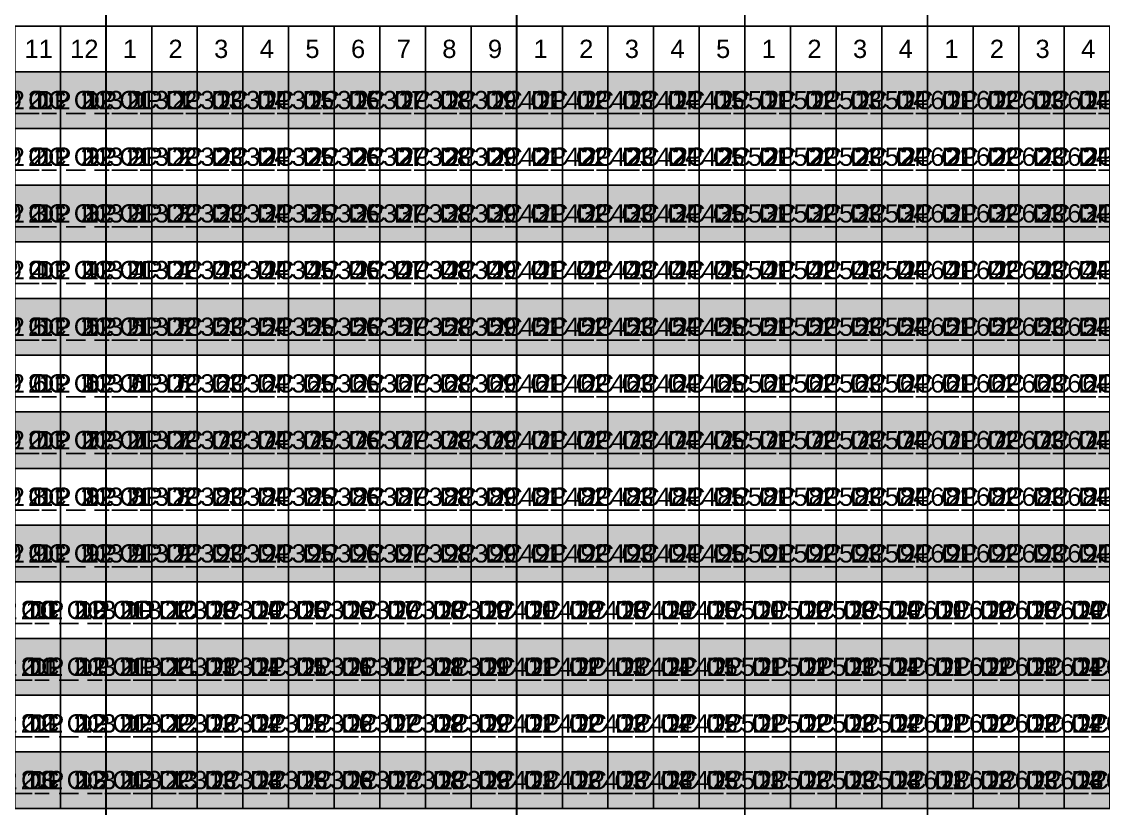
# Model space of a CAD drawing. Header units: millimetres. Extents: x -5 to 464, y 0 to 229.
# Drawn here: x 229.7 to 348.2, y 80.6 to 166.9 of the extents above; entities that cross this region are included whole.
import ezdxf
from ezdxf.enums import TextEntityAlignment as Align

# ---------------------------------------------------------------- set-up
doc = ezdxf.new("R2010")
doc.units = ezdxf.units.MM
doc.header["$LTSCALE"] = 100
doc.styles.get("Standard").update_dxf_attribs({"font": 'arial.ttf'})

msp = doc.modelspace()

# ---------------------------------------------------------------- hatches: boundary and pattern name
at = {"transparency": 33554483}
for points in [[(463.93, 161.38), (0, 161.38), (0, 155.17), (463.93, 155.17)], [(463.93, 148.96), (0, 148.96), (0, 142.75), (463.93, 142.75)], [(463.93, 136.54), (0, 136.54), (0, 130.33), (463.93, 130.33)], [(463.93, 124.12), (0, 124.12), (0, 117.91), (463.93, 117.91)], [(463.93, 111.7), (0, 111.7), (0, 105.49), (463.93, 105.49)], [(463.93, 99.28), (0, 99.28), (0, 93.07), (463.93, 93.07)], [(463.93, 86.86), (0, 86.86), (0, 80.65), (463.93, 80.65)]]:
    msp.add_hatch(color=141, dxfattribs=at).paths.add_polyline_path(points)

# ---------------------------------------------------------------- linework, layer by layer
at = {"const_width": 0.2}
for points in [[(238.93, 216.38), (238.93, 0)], [(283.93, 216.38), (283.93, 0)], [(308.93, 216.38), (308.93, 0)], [(328.93, 216.38), (328.93, 0)]]:
    msp.add_lwpolyline(points, dxfattribs=at)
for points in [[(238.93, 166.38), (178.93, 166.38), (178.93, 170.38), (238.93, 170.38)], [(283.93, 166.38), (238.93, 166.38), (238.93, 170.38), (283.93, 170.38)], [(308.93, 166.38), (283.93, 166.38), (283.93, 170.38), (308.93, 170.38)], [(328.93, 166.38), (308.93, 166.38), (308.93, 170.38), (328.93, 170.38)], [(353.93, 166.38), (328.93, 166.38), (328.93, 170.38), (353.93, 170.38)], [(228.93, 161.38), (233.93, 161.38), (233.93, 166.38), (228.93, 166.38)], [(233.93, 161.38), (238.93, 161.38), (238.93, 166.38), (233.93, 166.38)], [(238.93, 161.38), (243.93, 161.38), (243.93, 166.38), (238.93, 166.38)], [(243.93, 161.38), (248.93, 161.38), (248.93, 166.38), (243.93, 166.38)], [(248.93, 161.38), (253.93, 161.38), (253.93, 166.38), (248.93, 166.38)], [(253.93, 161.38), (258.93, 161.38), (258.93, 166.38), (253.93, 166.38)], [(258.93, 161.38), (263.93, 161.38), (263.93, 166.38), (258.93, 166.38)], [(263.93, 161.38), (268.93, 161.38), (268.93, 166.38), (263.93, 166.38)], [(268.93, 161.38), (273.93, 161.38), (273.93, 166.38), (268.93, 166.38)], [(273.93, 161.38), (278.93, 161.38), (278.93, 166.38), (273.93, 166.38)], [(278.93, 161.38), (283.93, 161.38), (283.93, 166.38), (278.93, 166.38)], [(283.93, 161.38), (288.93, 161.38), (288.93, 166.38), (283.93, 166.38)], [(288.93, 161.38), (293.93, 161.38), (293.93, 166.38), (288.93, 166.38)], [(293.93, 161.38), (298.93, 161.38), (298.93, 166.38), (293.93, 166.38)], [(298.93, 161.38), (303.93, 161.38), (303.93, 166.38), (298.93, 166.38)], [(303.93, 161.38), (308.93, 161.38), (308.93, 166.38), (303.93, 166.38)], [(308.93, 161.38), (313.93, 161.38), (313.93, 166.38), (308.93, 166.38)], [(313.93, 161.38), (318.93, 161.38), (318.93, 166.38), (313.93, 166.38)], [(318.93, 161.38), (323.93, 161.38), (323.93, 166.38), (318.93, 166.38)], [(323.93, 161.38), (328.93, 161.38), (328.93, 166.38), (323.93, 166.38)], [(328.93, 161.38), (333.93, 161.38), (333.93, 166.38), (328.93, 166.38)], [(333.93, 161.38), (338.93, 161.38), (338.93, 166.38), (333.93, 166.38)], [(338.93, 161.38), (343.93, 161.38), (343.93, 166.38), (338.93, 166.38)], [(343.93, 161.38), (348.93, 161.38), (348.93, 166.38), (343.93, 166.38)], [(228.93, 161.38), (233.93, 161.38), (233.93, 155.17), (228.93, 155.17)], [(233.93, 161.38), (238.93, 161.38), (238.93, 155.17), (233.93, 155.17)], [(238.93, 161.38), (243.93, 161.38), (243.93, 155.17), (238.93, 155.17)], [(243.93, 161.38), (248.93, 161.38), (248.93, 155.17), (243.93, 155.17)], [(248.93, 161.38), (253.93, 161.38), (253.93, 155.17), (248.93, 155.17)], [(253.93, 161.38), (258.93, 161.38), (258.93, 155.17), (253.93, 155.17)], [(258.93, 161.38), (263.93, 161.38), (263.93, 155.17), (258.93, 155.17)], [(263.93, 161.38), (268.93, 161.38), (268.93, 155.17), (263.93, 155.17)], [(268.93, 161.38), (273.93, 161.38), (273.93, 155.17), (268.93, 155.17)], [(273.93, 161.38), (278.93, 161.38), (278.93, 155.17), (273.93, 155.17)], [(278.93, 161.38), (283.93, 161.38), (283.93, 155.17), (278.93, 155.17)], [(283.93, 161.38), (288.93, 161.38), (288.93, 155.17), (283.93, 155.17)], [(288.93, 161.38), (293.93, 161.38), (293.93, 155.17), (288.93, 155.17)], [(293.93, 161.38), (298.93, 161.38), (298.93, 155.17), (293.93, 155.17)], [(298.93, 161.38), (303.93, 161.38), (303.93, 155.17), (298.93, 155.17)], [(303.93, 161.38), (308.93, 161.38), (308.93, 155.17), (303.93, 155.17)], [(308.93, 161.38), (313.93, 161.38), (313.93, 155.17), (308.93, 155.17)], [(313.93, 161.38), (318.93, 161.38), (318.93, 155.17), (313.93, 155.17)], [(318.93, 161.38), (323.93, 161.38), (323.93, 155.17), (318.93, 155.17)], [(323.93, 161.38), (328.93, 161.38), (328.93, 155.17), (323.93, 155.17)], [(328.93, 161.38), (333.93, 161.38), (333.93, 155.17), (328.93, 155.17)], [(333.93, 161.38), (338.93, 161.38), (338.93, 155.17), (333.93, 155.17)], [(338.93, 161.38), (343.93, 161.38), (343.93, 155.17), (338.93, 155.17)], [(343.93, 161.38), (348.93, 161.38), (348.93, 155.17), (343.93, 155.17)], [(228.93, 155.17), (233.93, 155.17), (233.93, 148.96), (228.93, 148.96)], [(233.93, 155.17), (238.93, 155.17), (238.93, 148.96), (233.93, 148.96)], [(238.93, 155.17), (243.93, 155.17), (243.93, 148.96), (238.93, 148.96)], [(243.93, 155.17), (248.93, 155.17), (248.93, 148.96), (243.93, 148.96)], [(248.93, 155.17), (253.93, 155.17), (253.93, 148.96), (248.93, 148.96)], [(253.93, 155.17), (258.93, 155.17), (258.93, 148.96), (253.93, 148.96)], [(258.93, 155.17), (263.93, 155.17), (263.93, 148.96), (258.93, 148.96)], [(263.93, 155.17), (268.93, 155.17), (268.93, 148.96), (263.93, 148.96)], [(268.93, 155.17), (273.93, 155.17), (273.93, 148.96), (268.93, 148.96)], [(273.93, 155.17), (278.93, 155.17), (278.93, 148.96), (273.93, 148.96)], [(278.93, 155.17), (283.93, 155.17), (283.93, 148.96), (278.93, 148.96)], [(283.93, 155.17), (288.93, 155.17), (288.93, 148.96), (283.93, 148.96)], [(288.93, 155.17), (293.93, 155.17), (293.93, 148.96), (288.93, 148.96)], [(293.93, 155.17), (298.93, 155.17), (298.93, 148.96), (293.93, 148.96)], [(298.93, 155.17), (303.93, 155.17), (303.93, 148.96), (298.93, 148.96)], [(303.93, 155.17), (308.93, 155.17), (308.93, 148.96), (303.93, 148.96)], [(308.93, 155.17), (313.93, 155.17), (313.93, 148.96), (308.93, 148.96)], [(313.93, 155.17), (318.93, 155.17), (318.93, 148.96), (313.93, 148.96)], [(318.93, 155.17), (323.93, 155.17), (323.93, 148.96), (318.93, 148.96)], [(323.93, 155.17), (328.93, 155.17), (328.93, 148.96), (323.93, 148.96)], [(328.93, 155.17), (333.93, 155.17), (333.93, 148.96), (328.93, 148.96)], [(333.93, 155.17), (338.93, 155.17), (338.93, 148.96), (333.93, 148.96)], [(338.93, 155.17), (343.93, 155.17), (343.93, 148.96), (338.93, 148.96)], [(343.93, 155.17), (348.93, 155.17), (348.93, 148.96), (343.93, 148.96)], [(228.93, 148.96), (233.93, 148.96), (233.93, 142.75), (228.93, 142.75)], [(233.93, 148.96), (238.93, 148.96), (238.93, 142.75), (233.93, 142.75)], [(238.93, 148.96), (243.93, 148.96), (243.93, 142.75), (238.93, 142.75)], [(243.93, 148.96), (248.93, 148.96), (248.93, 142.75), (243.93, 142.75)], [(248.93, 148.96), (253.93, 148.96), (253.93, 142.75), (248.93, 142.75)], [(253.93, 148.96), (258.93, 148.96), (258.93, 142.75), (253.93, 142.75)], [(258.93, 148.96), (263.93, 148.96), (263.93, 142.75), (258.93, 142.75)], [(263.93, 148.96), (268.93, 148.96), (268.93, 142.75), (263.93, 142.75)], [(268.93, 148.96), (273.93, 148.96), (273.93, 142.75), (268.93, 142.75)], [(273.93, 148.96), (278.93, 148.96), (278.93, 142.75), (273.93, 142.75)], [(278.93, 148.96), (283.93, 148.96), (283.93, 142.75), (278.93, 142.75)], [(283.93, 148.96), (288.93, 148.96), (288.93, 142.75), (283.93, 142.75)], [(288.93, 148.96), (293.93, 148.96), (293.93, 142.75), (288.93, 142.75)], [(293.93, 148.96), (298.93, 148.96), (298.93, 142.75), (293.93, 142.75)], [(298.93, 148.96), (303.93, 148.96), (303.93, 142.75), (298.93, 142.75)], [(303.93, 148.96), (308.93, 148.96), (308.93, 142.75), (303.93, 142.75)], [(308.93, 148.96), (313.93, 148.96), (313.93, 142.75), (308.93, 142.75)], [(313.93, 148.96), (318.93, 148.96), (318.93, 142.75), (313.93, 142.75)], [(318.93, 148.96), (323.93, 148.96), (323.93, 142.75), (318.93, 142.75)], [(323.93, 148.96), (328.93, 148.96), (328.93, 142.75), (323.93, 142.75)], [(328.93, 148.96), (333.93, 148.96), (333.93, 142.75), (328.93, 142.75)], [(333.93, 148.96), (338.93, 148.96), (338.93, 142.75), (333.93, 142.75)], [(338.93, 148.96), (343.93, 148.96), (343.93, 142.75), (338.93, 142.75)], [(343.93, 148.96), (348.93, 148.96), (348.93, 142.75), (343.93, 142.75)], [(228.93, 142.75), (233.93, 142.75), (233.93, 136.54), (228.93, 136.54)], [(233.93, 142.75), (238.93, 142.75), (238.93, 136.54), (233.93, 136.54)], [(238.93, 142.75), (243.93, 142.75), (243.93, 136.54), (238.93, 136.54)], [(243.93, 142.75), (248.93, 142.75), (248.93, 136.54), (243.93, 136.54)], [(248.93, 142.75), (253.93, 142.75), (253.93, 136.54), (248.93, 136.54)], [(253.93, 142.75), (258.93, 142.75), (258.93, 136.54), (253.93, 136.54)], [(258.93, 142.75), (263.93, 142.75), (263.93, 136.54), (258.93, 136.54)], [(263.93, 142.75), (268.93, 142.75), (268.93, 136.54), (263.93, 136.54)], [(268.93, 142.75), (273.93, 142.75), (273.93, 136.54), (268.93, 136.54)], [(273.93, 142.75), (278.93, 142.75), (278.93, 136.54), (273.93, 136.54)], [(278.93, 142.75), (283.93, 142.75), (283.93, 136.54), (278.93, 136.54)], [(283.93, 142.75), (288.93, 142.75), (288.93, 136.54), (283.93, 136.54)], [(288.93, 142.75), (293.93, 142.75), (293.93, 136.54), (288.93, 136.54)], [(293.93, 142.75), (298.93, 142.75), (298.93, 136.54), (293.93, 136.54)], [(298.93, 142.75), (303.93, 142.75), (303.93, 136.54), (298.93, 136.54)], [(303.93, 142.75), (308.93, 142.75), (308.93, 136.54), (303.93, 136.54)], [(308.93, 142.75), (313.93, 142.75), (313.93, 136.54), (308.93, 136.54)], [(313.93, 142.75), (318.93, 142.75), (318.93, 136.54), (313.93, 136.54)], [(318.93, 142.75), (323.93, 142.75), (323.93, 136.54), (318.93, 136.54)], [(323.93, 142.75), (328.93, 142.75), (328.93, 136.54), (323.93, 136.54)], [(328.93, 142.75), (333.93, 142.75), (333.93, 136.54), (328.93, 136.54)], [(333.93, 142.75), (338.93, 142.75), (338.93, 136.54), (333.93, 136.54)], [(338.93, 142.75), (343.93, 142.75), (343.93, 136.54), (338.93, 136.54)], [(343.93, 142.75), (348.93, 142.75), (348.93, 136.54), (343.93, 136.54)], [(228.93, 136.54), (233.93, 136.54), (233.93, 130.33), (228.93, 130.33)], [(233.93, 136.54), (238.93, 136.54), (238.93, 130.33), (233.93, 130.33)], [(238.93, 136.54), (243.93, 136.54), (243.93, 130.33), (238.93, 130.33)], [(243.93, 136.54), (248.93, 136.54), (248.93, 130.33), (243.93, 130.33)], [(248.93, 136.54), (253.93, 136.54), (253.93, 130.33), (248.93, 130.33)], [(253.93, 136.54), (258.93, 136.54), (258.93, 130.33), (253.93, 130.33)], [(258.93, 136.54), (263.93, 136.54), (263.93, 130.33), (258.93, 130.33)], [(263.93, 136.54), (268.93, 136.54), (268.93, 130.33), (263.93, 130.33)], [(268.93, 136.54), (273.93, 136.54), (273.93, 130.33), (268.93, 130.33)], [(273.93, 136.54), (278.93, 136.54), (278.93, 130.33), (273.93, 130.33)], [(278.93, 136.54), (283.93, 136.54), (283.93, 130.33), (278.93, 130.33)], [(283.93, 136.54), (288.93, 136.54), (288.93, 130.33), (283.93, 130.33)], [(288.93, 136.54), (293.93, 136.54), (293.93, 130.33), (288.93, 130.33)], [(293.93, 136.54), (298.93, 136.54), (298.93, 130.33), (293.93, 130.33)], [(298.93, 136.54), (303.93, 136.54), (303.93, 130.33), (298.93, 130.33)], [(303.93, 136.54), (308.93, 136.54), (308.93, 130.33), (303.93, 130.33)], [(308.93, 136.54), (313.93, 136.54), (313.93, 130.33), (308.93, 130.33)], [(313.93, 136.54), (318.93, 136.54), (318.93, 130.33), (313.93, 130.33)], [(318.93, 136.54), (323.93, 136.54), (323.93, 130.33), (318.93, 130.33)], [(323.93, 136.54), (328.93, 136.54), (328.93, 130.33), (323.93, 130.33)], [(328.93, 136.54), (333.93, 136.54), (333.93, 130.33), (328.93, 130.33)], [(333.93, 136.54), (338.93, 136.54), (338.93, 130.33), (333.93, 130.33)], [(338.93, 136.54), (343.93, 136.54), (343.93, 130.33), (338.93, 130.33)], [(343.93, 136.54), (348.93, 136.54), (348.93, 130.33), (343.93, 130.33)], [(228.93, 130.33), (233.93, 130.33), (233.93, 124.12), (228.93, 124.12)], [(233.93, 130.33), (238.93, 130.33), (238.93, 124.12), (233.93, 124.12)], [(238.93, 130.33), (243.93, 130.33), (243.93, 124.12), (238.93, 124.12)], [(243.93, 130.33), (248.93, 130.33), (248.93, 124.12), (243.93, 124.12)], [(248.93, 130.33), (253.93, 130.33), (253.93, 124.12), (248.93, 124.12)], [(253.93, 130.33), (258.93, 130.33), (258.93, 124.12), (253.93, 124.12)], [(258.93, 130.33), (263.93, 130.33), (263.93, 124.12), (258.93, 124.12)], [(263.93, 130.33), (268.93, 130.33), (268.93, 124.12), (263.93, 124.12)], [(268.93, 130.33), (273.93, 130.33), (273.93, 124.12), (268.93, 124.12)], [(273.93, 130.33), (278.93, 130.33), (278.93, 124.12), (273.93, 124.12)], [(278.93, 130.33), (283.93, 130.33), (283.93, 124.12), (278.93, 124.12)], [(283.93, 130.33), (288.93, 130.33), (288.93, 124.12), (283.93, 124.12)], [(288.93, 130.33), (293.93, 130.33), (293.93, 124.12), (288.93, 124.12)], [(293.93, 130.33), (298.93, 130.33), (298.93, 124.12), (293.93, 124.12)], [(298.93, 130.33), (303.93, 130.33), (303.93, 124.12), (298.93, 124.12)], [(303.93, 130.33), (308.93, 130.33), (308.93, 124.12), (303.93, 124.12)], [(308.93, 130.33), (313.93, 130.33), (313.93, 124.12), (308.93, 124.12)], [(313.93, 130.33), (318.93, 130.33), (318.93, 124.12), (313.93, 124.12)], [(318.93, 130.33), (323.93, 130.33), (323.93, 124.12), (318.93, 124.12)], [(323.93, 130.33), (328.93, 130.33), (328.93, 124.12), (323.93, 124.12)], [(328.93, 130.33), (333.93, 130.33), (333.93, 124.12), (328.93, 124.12)], [(333.93, 130.33), (338.93, 130.33), (338.93, 124.12), (333.93, 124.12)], [(338.93, 130.33), (343.93, 130.33), (343.93, 124.12), (338.93, 124.12)], [(343.93, 130.33), (348.93, 130.33), (348.93, 124.12), (343.93, 124.12)], [(228.93, 124.12), (233.93, 124.12), (233.93, 117.91), (228.93, 117.91)], [(233.93, 124.12), (238.93, 124.12), (238.93, 117.91), (233.93, 117.91)], [(238.93, 124.12), (243.93, 124.12), (243.93, 117.91), (238.93, 117.91)], [(243.93, 124.12), (248.93, 124.12), (248.93, 117.91), (243.93, 117.91)], [(248.93, 124.12), (253.93, 124.12), (253.93, 117.91), (248.93, 117.91)], [(253.93, 124.12), (258.93, 124.12), (258.93, 117.91), (253.93, 117.91)], [(258.93, 124.12), (263.93, 124.12), (263.93, 117.91), (258.93, 117.91)], [(263.93, 124.12), (268.93, 124.12), (268.93, 117.91), (263.93, 117.91)], [(268.93, 124.12), (273.93, 124.12), (273.93, 117.91), (268.93, 117.91)], [(273.93, 124.12), (278.93, 124.12), (278.93, 117.91), (273.93, 117.91)], [(278.93, 124.12), (283.93, 124.12), (283.93, 117.91), (278.93, 117.91)], [(283.93, 124.12), (288.93, 124.12), (288.93, 117.91), (283.93, 117.91)], [(288.93, 124.12), (293.93, 124.12), (293.93, 117.91), (288.93, 117.91)], [(293.93, 124.12), (298.93, 124.12), (298.93, 117.91), (293.93, 117.91)], [(298.93, 124.12), (303.93, 124.12), (303.93, 117.91), (298.93, 117.91)], [(303.93, 124.12), (308.93, 124.12), (308.93, 117.91), (303.93, 117.91)], [(308.93, 124.12), (313.93, 124.12), (313.93, 117.91), (308.93, 117.91)], [(313.93, 124.12), (318.93, 124.12), (318.93, 117.91), (313.93, 117.91)], [(318.93, 124.12), (323.93, 124.12), (323.93, 117.91), (318.93, 117.91)], [(323.93, 124.12), (328.93, 124.12), (328.93, 117.91), (323.93, 117.91)], [(328.93, 124.12), (333.93, 124.12), (333.93, 117.91), (328.93, 117.91)], [(333.93, 124.12), (338.93, 124.12), (338.93, 117.91), (333.93, 117.91)], [(338.93, 124.12), (343.93, 124.12), (343.93, 117.91), (338.93, 117.91)], [(343.93, 124.12), (348.93, 124.12), (348.93, 117.91), (343.93, 117.91)], [(228.93, 117.91), (233.93, 117.91), (233.93, 111.7), (228.93, 111.7)], [(233.93, 117.91), (238.93, 117.91), (238.93, 111.7), (233.93, 111.7)], [(238.93, 117.91), (243.93, 117.91), (243.93, 111.7), (238.93, 111.7)], [(243.93, 117.91), (248.93, 117.91), (248.93, 111.7), (243.93, 111.7)], [(248.93, 117.91), (253.93, 117.91), (253.93, 111.7), (248.93, 111.7)], [(253.93, 117.91), (258.93, 117.91), (258.93, 111.7), (253.93, 111.7)], [(258.93, 117.91), (263.93, 117.91), (263.93, 111.7), (258.93, 111.7)], [(263.93, 117.91), (268.93, 117.91), (268.93, 111.7), (263.93, 111.7)], [(268.93, 117.91), (273.93, 117.91), (273.93, 111.7), (268.93, 111.7)], [(273.93, 117.91), (278.93, 117.91), (278.93, 111.7), (273.93, 111.7)], [(278.93, 117.91), (283.93, 117.91), (283.93, 111.7), (278.93, 111.7)], [(283.93, 117.91), (288.93, 117.91), (288.93, 111.7), (283.93, 111.7)], [(288.93, 117.91), (293.93, 117.91), (293.93, 111.7), (288.93, 111.7)], [(293.93, 117.91), (298.93, 117.91), (298.93, 111.7), (293.93, 111.7)], [(298.93, 117.91), (303.93, 117.91), (303.93, 111.7), (298.93, 111.7)], [(303.93, 117.91), (308.93, 117.91), (308.93, 111.7), (303.93, 111.7)], [(308.93, 117.91), (313.93, 117.91), (313.93, 111.7), (308.93, 111.7)], [(313.93, 117.91), (318.93, 117.91), (318.93, 111.7), (313.93, 111.7)], [(318.93, 117.91), (323.93, 117.91), (323.93, 111.7), (318.93, 111.7)], [(323.93, 117.91), (328.93, 117.91), (328.93, 111.7), (323.93, 111.7)], [(328.93, 117.91), (333.93, 117.91), (333.93, 111.7), (328.93, 111.7)], [(333.93, 117.91), (338.93, 117.91), (338.93, 111.7), (333.93, 111.7)], [(338.93, 117.91), (343.93, 117.91), (343.93, 111.7), (338.93, 111.7)], [(343.93, 117.91), (348.93, 117.91), (348.93, 111.7), (343.93, 111.7)], [(228.93, 111.7), (233.93, 111.7), (233.93, 105.49), (228.93, 105.49)], [(233.93, 111.7), (238.93, 111.7), (238.93, 105.49), (233.93, 105.49)], [(238.93, 111.7), (243.93, 111.7), (243.93, 105.49), (238.93, 105.49)], [(243.93, 111.7), (248.93, 111.7), (248.93, 105.49), (243.93, 105.49)], [(248.93, 111.7), (253.93, 111.7), (253.93, 105.49), (248.93, 105.49)], [(253.93, 111.7), (258.93, 111.7), (258.93, 105.49), (253.93, 105.49)], [(258.93, 111.7), (263.93, 111.7), (263.93, 105.49), (258.93, 105.49)], [(263.93, 111.7), (268.93, 111.7), (268.93, 105.49), (263.93, 105.49)], [(268.93, 111.7), (273.93, 111.7), (273.93, 105.49), (268.93, 105.49)], [(273.93, 111.7), (278.93, 111.7), (278.93, 105.49), (273.93, 105.49)], [(278.93, 111.7), (283.93, 111.7), (283.93, 105.49), (278.93, 105.49)], [(283.93, 111.7), (288.93, 111.7), (288.93, 105.49), (283.93, 105.49)], [(288.93, 111.7), (293.93, 111.7), (293.93, 105.49), (288.93, 105.49)], [(293.93, 111.7), (298.93, 111.7), (298.93, 105.49), (293.93, 105.49)], [(298.93, 111.7), (303.93, 111.7), (303.93, 105.49), (298.93, 105.49)], [(303.93, 111.7), (308.93, 111.7), (308.93, 105.49), (303.93, 105.49)], [(308.93, 111.7), (313.93, 111.7), (313.93, 105.49), (308.93, 105.49)], [(313.93, 111.7), (318.93, 111.7), (318.93, 105.49), (313.93, 105.49)], [(318.93, 111.7), (323.93, 111.7), (323.93, 105.49), (318.93, 105.49)], [(323.93, 111.7), (328.93, 111.7), (328.93, 105.49), (323.93, 105.49)], [(328.93, 111.7), (333.93, 111.7), (333.93, 105.49), (328.93, 105.49)], [(333.93, 111.7), (338.93, 111.7), (338.93, 105.49), (333.93, 105.49)], [(338.93, 111.7), (343.93, 111.7), (343.93, 105.49), (338.93, 105.49)], [(343.93, 111.7), (348.93, 111.7), (348.93, 105.49), (343.93, 105.49)], [(228.93, 105.49), (233.93, 105.49), (233.93, 99.28), (228.93, 99.28)], [(233.93, 105.49), (238.93, 105.49), (238.93, 99.28), (233.93, 99.28)], [(238.93, 105.49), (243.93, 105.49), (243.93, 99.28), (238.93, 99.28)], [(243.93, 105.49), (248.93, 105.49), (248.93, 99.28), (243.93, 99.28)], [(248.93, 105.49), (253.93, 105.49), (253.93, 99.28), (248.93, 99.28)], [(253.93, 105.49), (258.93, 105.49), (258.93, 99.28), (253.93, 99.28)], [(258.93, 105.49), (263.93, 105.49), (263.93, 99.28), (258.93, 99.28)], [(263.93, 105.49), (268.93, 105.49), (268.93, 99.28), (263.93, 99.28)], [(268.93, 105.49), (273.93, 105.49), (273.93, 99.28), (268.93, 99.28)], [(273.93, 105.49), (278.93, 105.49), (278.93, 99.28), (273.93, 99.28)], [(278.93, 105.49), (283.93, 105.49), (283.93, 99.28), (278.93, 99.28)], [(283.93, 105.49), (288.93, 105.49), (288.93, 99.28), (283.93, 99.28)], [(288.93, 105.49), (293.93, 105.49), (293.93, 99.28), (288.93, 99.28)], [(293.93, 105.49), (298.93, 105.49), (298.93, 99.28), (293.93, 99.28)], [(298.93, 105.49), (303.93, 105.49), (303.93, 99.28), (298.93, 99.28)], [(303.93, 105.49), (308.93, 105.49), (308.93, 99.28), (303.93, 99.28)], [(308.93, 105.49), (313.93, 105.49), (313.93, 99.28), (308.93, 99.28)], [(313.93, 105.49), (318.93, 105.49), (318.93, 99.28), (313.93, 99.28)], [(318.93, 105.49), (323.93, 105.49), (323.93, 99.28), (318.93, 99.28)], [(323.93, 105.49), (328.93, 105.49), (328.93, 99.28), (323.93, 99.28)], [(328.93, 105.49), (333.93, 105.49), (333.93, 99.28), (328.93, 99.28)], [(333.93, 105.49), (338.93, 105.49), (338.93, 99.28), (333.93, 99.28)], [(338.93, 105.49), (343.93, 105.49), (343.93, 99.28), (338.93, 99.28)], [(343.93, 105.49), (348.93, 105.49), (348.93, 99.28), (343.93, 99.28)], [(228.93, 99.28), (233.93, 99.28), (233.93, 93.07), (228.93, 93.07)], [(233.93, 99.28), (238.93, 99.28), (238.93, 93.07), (233.93, 93.07)], [(238.93, 99.28), (243.93, 99.28), (243.93, 93.07), (238.93, 93.07)], [(243.93, 99.28), (248.93, 99.28), (248.93, 93.07), (243.93, 93.07)], [(248.93, 99.28), (253.93, 99.28), (253.93, 93.07), (248.93, 93.07)], [(253.93, 99.28), (258.93, 99.28), (258.93, 93.07), (253.93, 93.07)], [(258.93, 99.28), (263.93, 99.28), (263.93, 93.07), (258.93, 93.07)], [(263.93, 99.28), (268.93, 99.28), (268.93, 93.07), (263.93, 93.07)], [(268.93, 99.28), (273.93, 99.28), (273.93, 93.07), (268.93, 93.07)], [(273.93, 99.28), (278.93, 99.28), (278.93, 93.07), (273.93, 93.07)], [(278.93, 99.28), (283.93, 99.28), (283.93, 93.07), (278.93, 93.07)], [(283.93, 99.28), (288.93, 99.28), (288.93, 93.07), (283.93, 93.07)], [(288.93, 99.28), (293.93, 99.28), (293.93, 93.07), (288.93, 93.07)], [(293.93, 99.28), (298.93, 99.28), (298.93, 93.07), (293.93, 93.07)], [(298.93, 99.28), (303.93, 99.28), (303.93, 93.07), (298.93, 93.07)], [(303.93, 99.28), (308.93, 99.28), (308.93, 93.07), (303.93, 93.07)], [(308.93, 99.28), (313.93, 99.28), (313.93, 93.07), (308.93, 93.07)], [(313.93, 99.28), (318.93, 99.28), (318.93, 93.07), (313.93, 93.07)], [(318.93, 99.28), (323.93, 99.28), (323.93, 93.07), (318.93, 93.07)], [(323.93, 99.28), (328.93, 99.28), (328.93, 93.07), (323.93, 93.07)], [(328.93, 99.28), (333.93, 99.28), (333.93, 93.07), (328.93, 93.07)], [(333.93, 99.28), (338.93, 99.28), (338.93, 93.07), (333.93, 93.07)], [(338.93, 99.28), (343.93, 99.28), (343.93, 93.07), (338.93, 93.07)], [(343.93, 99.28), (348.93, 99.28), (348.93, 93.07), (343.93, 93.07)], [(228.93, 93.07), (233.93, 93.07), (233.93, 86.86), (228.93, 86.86)], [(233.93, 93.07), (238.93, 93.07), (238.93, 86.86), (233.93, 86.86)], [(238.93, 93.07), (243.93, 93.07), (243.93, 86.86), (238.93, 86.86)], [(243.93, 93.07), (248.93, 93.07), (248.93, 86.86), (243.93, 86.86)], [(248.93, 93.07), (253.93, 93.07), (253.93, 86.86), (248.93, 86.86)], [(253.93, 93.07), (258.93, 93.07), (258.93, 86.86), (253.93, 86.86)], [(258.93, 93.07), (263.93, 93.07), (263.93, 86.86), (258.93, 86.86)], [(263.93, 93.07), (268.93, 93.07), (268.93, 86.86), (263.93, 86.86)], [(268.93, 93.07), (273.93, 93.07), (273.93, 86.86), (268.93, 86.86)], [(273.93, 93.07), (278.93, 93.07), (278.93, 86.86), (273.93, 86.86)], [(278.93, 93.07), (283.93, 93.07), (283.93, 86.86), (278.93, 86.86)], [(283.93, 93.07), (288.93, 93.07), (288.93, 86.86), (283.93, 86.86)], [(288.93, 93.07), (293.93, 93.07), (293.93, 86.86), (288.93, 86.86)], [(293.93, 93.07), (298.93, 93.07), (298.93, 86.86), (293.93, 86.86)], [(298.93, 93.07), (303.93, 93.07), (303.93, 86.86), (298.93, 86.86)], [(303.93, 93.07), (308.93, 93.07), (308.93, 86.86), (303.93, 86.86)], [(308.93, 93.07), (313.93, 93.07), (313.93, 86.86), (308.93, 86.86)], [(313.93, 93.07), (318.93, 93.07), (318.93, 86.86), (313.93, 86.86)], [(318.93, 93.07), (323.93, 93.07), (323.93, 86.86), (318.93, 86.86)], [(323.93, 93.07), (328.93, 93.07), (328.93, 86.86), (323.93, 86.86)], [(328.93, 93.07), (333.93, 93.07), (333.93, 86.86), (328.93, 86.86)], [(333.93, 93.07), (338.93, 93.07), (338.93, 86.86), (333.93, 86.86)], [(338.93, 93.07), (343.93, 93.07), (343.93, 86.86), (338.93, 86.86)], [(343.93, 93.07), (348.93, 93.07), (348.93, 86.86), (343.93, 86.86)], [(228.93, 86.86), (233.93, 86.86), (233.93, 80.65), (228.93, 80.65)], [(233.93, 86.86), (238.93, 86.86), (238.93, 80.65), (233.93, 80.65)], [(238.93, 86.86), (243.93, 86.86), (243.93, 80.65), (238.93, 80.65)], [(243.93, 86.86), (248.93, 86.86), (248.93, 80.65), (243.93, 80.65)], [(248.93, 86.86), (253.93, 86.86), (253.93, 80.65), (248.93, 80.65)], [(253.93, 86.86), (258.93, 86.86), (258.93, 80.65), (253.93, 80.65)], [(258.93, 86.86), (263.93, 86.86), (263.93, 80.65), (258.93, 80.65)], [(263.93, 86.86), (268.93, 86.86), (268.93, 80.65), (263.93, 80.65)], [(268.93, 86.86), (273.93, 86.86), (273.93, 80.65), (268.93, 80.65)], [(273.93, 86.86), (278.93, 86.86), (278.93, 80.65), (273.93, 80.65)], [(278.93, 86.86), (283.93, 86.86), (283.93, 80.65), (278.93, 80.65)], [(283.93, 86.86), (288.93, 86.86), (288.93, 80.65), (283.93, 80.65)], [(288.93, 86.86), (293.93, 86.86), (293.93, 80.65), (288.93, 80.65)], [(293.93, 86.86), (298.93, 86.86), (298.93, 80.65), (293.93, 80.65)], [(298.93, 86.86), (303.93, 86.86), (303.93, 80.65), (298.93, 80.65)], [(303.93, 86.86), (308.93, 86.86), (308.93, 80.65), (303.93, 80.65)], [(308.93, 86.86), (313.93, 86.86), (313.93, 80.65), (308.93, 80.65)], [(313.93, 86.86), (318.93, 86.86), (318.93, 80.65), (313.93, 80.65)], [(318.93, 86.86), (323.93, 86.86), (323.93, 80.65), (318.93, 80.65)], [(323.93, 86.86), (328.93, 86.86), (328.93, 80.65), (323.93, 80.65)], [(328.93, 86.86), (333.93, 86.86), (333.93, 80.65), (328.93, 80.65)], [(333.93, 86.86), (338.93, 86.86), (338.93, 80.65), (333.93, 80.65)], [(338.93, 86.86), (343.93, 86.86), (343.93, 80.65), (338.93, 80.65)], [(343.93, 86.86), (348.93, 86.86), (348.93, 80.65), (343.93, 80.65)]]:
    msp.add_lwpolyline(points, close=True)

# ---------------------------------------------------------------- texts
for s, p in [('11', (231.55, 163.88)), ('12', (236.55, 163.88)), ('1', (241.55, 163.88)), ('2', (246.55, 163.88)), ('3', (251.55, 163.88)), ('4', (256.55, 163.88)), ('5', (261.55, 163.88)), ('6', (266.55, 163.88)), ('7', (271.55, 163.88)), ('8', (276.55, 163.88)), ('9', (281.55, 163.88)), ('1', (286.55, 163.88)), ('2', (291.55, 163.88)), ('3', (296.55, 163.88)), ('4', (301.55, 163.88)), ('5', (306.55, 163.88)), ('1', (311.55, 163.88)), ('2', (316.55, 163.88)), ('3', (321.55, 163.88)), ('4', (326.55, 163.88)), ('1', (331.55, 163.88)), ('2', (336.55, 163.88)), ('3', (341.55, 163.88)), ('4', (346.55, 163.88))]:
    msp.add_text(s, height=2).set_placement(p, align=Align.MIDDLE_CENTER)
for tag, p in [('OC_2_2_9_DP_1', (221.43, 158.27)), ('OC_2_2_10_DP_1', (226.43, 158.27)), ('OC_2_2_11_DP_1', (231.43, 158.27)), ('OC_2_2_12_DP_1', (236.43, 158.27)), ('OC_2_3_1_DP_1', (241.43, 158.27)), ('OC_2_3_2_DP_1', (246.43, 158.27)), ('OC_2_3_3_DP_1', (251.43, 158.27)), ('OC_2_3_4_DP_1', (256.43, 158.27)), ('OC_2_3_5_DP_1', (261.43, 158.27)), ('OC_2_3_6_DP_1', (266.43, 158.27)), ('OC_2_3_7_DP_1', (271.43, 158.27)), ('OC_2_3_8_DP_1', (276.43, 158.27)), ('OC_2_3_9_DP_1', (281.43, 158.27)), ('OC_2_4_1_DP_1', (286.43, 158.27)), ('OC_2_4_2_DP_1', (291.43, 158.27)), ('OC_2_4_3_DP_1', (296.43, 158.27)), ('OC_2_4_4_DP_1', (301.43, 158.27)), ('OC_2_4_5_DP_1', (306.43, 158.27)), ('OC_2_5_1_DP_1', (311.43, 158.27)), ('OC_2_5_2_DP_1', (316.43, 158.27)), ('OC_2_5_3_DP_1', (321.43, 158.27)), ('OC_2_5_4_DP_1', (326.43, 158.27)), ('OC_2_6_1_DP_1', (331.43, 158.27)), ('OC_2_6_2_DP_1', (336.43, 158.27)), ('OC_2_6_3_DP_1', (341.43, 158.27)), ('OC_2_6_4_DP_1', (346.43, 158.27)), ('OC_2_6_5_DP_1', (351.43, 158.27)), ('OC_2_7_1_DP_1', (356.43, 158.27)), ('OC_2_2_9_DP_2', (221.43, 152.06)), ('OC_2_2_10_DP_2', (226.43, 152.06)), ('OC_2_2_11_DP_2', (231.43, 152.06)), ('OC_2_2_12_DP_2', (236.43, 152.06)), ('OC_2_3_1_DP_2', (241.43, 152.06)), ('OC_2_3_2_DP_2', (246.43, 152.06)), ('OC_2_3_3_DP_2', (251.43, 152.06)), ('OC_2_3_4_DP_2', (256.43, 152.06)), ('OC_2_3_5_DP_2', (261.43, 152.06)), ('OC_2_3_6_DP_2', (266.43, 152.06)), ('OC_2_3_7_DP_2', (271.43, 152.06)), ('OC_2_3_8_DP_2', (276.43, 152.06)), ('OC_2_3_9_DP_2', (281.43, 152.06)), ('OC_2_4_1_DP_2', (286.43, 152.06)), ('OC_2_4_2_DP_2', (291.43, 152.06)), ('OC_2_4_3_DP_2', (296.43, 152.06)), ('OC_2_4_4_DP_2', (301.43, 152.06)), ('OC_2_4_5_DP_2', (306.43, 152.06)), ('OC_2_5_1_DP_2', (311.43, 152.06)), ('OC_2_5_2_DP_2', (316.43, 152.06)), ('OC_2_5_3_DP_2', (321.43, 152.06)), ('OC_2_5_4_DP_2', (326.43, 152.06)), ('OC_2_6_1_DP_2', (331.43, 152.06)), ('OC_2_6_2_DP_2', (336.43, 152.06)), ('OC_2_6_3_DP_2', (341.43, 152.06)), ('OC_2_6_4_DP_2', (346.43, 152.06)), ('OC_2_6_5_DP_2', (351.43, 152.06)), ('OC_2_7_1_DP_2', (356.43, 152.06)), ('OC_2_2_9_DP_3', (221.43, 145.85)), ('OC_2_2_10_DP_3', (226.43, 145.85)), ('OC_2_2_11_DP_3', (231.43, 145.85)), ('OC_2_2_12_DP_3', (236.43, 145.85)), ('OC_2_3_1_DP_3', (241.43, 145.85)), ('OC_2_3_2_DP_3', (246.43, 145.85)), ('OC_2_3_3_DP_3', (251.43, 145.85)), ('OC_2_3_4_DP_3', (256.43, 145.85)), ('OC_2_3_5_DP_3', (261.43, 145.85)), ('OC_2_3_6_DP_3', (266.43, 145.85)), ('OC_2_3_7_DP_3', (271.43, 145.85)), ('OC_2_3_8_DP_3', (276.43, 145.85)), ('OC_2_3_9_DP_3', (281.43, 145.85)), ('OC_2_4_1_DP_3', (286.43, 145.85)), ('OC_2_4_2_DP_3', (291.43, 145.85)), ('OC_2_4_3_DP_3', (296.43, 145.85)), ('OC_2_4_4_DP_3', (301.43, 145.85)), ('OC_2_4_5_DP_3', (306.43, 145.85)), ('OC_2_5_1_DP_3', (311.43, 145.85)), ('OC_2_5_2_DP_3', (316.43, 145.85)), ('OC_2_5_3_DP_3', (321.43, 145.85)), ('OC_2_5_4_DP_3', (326.43, 145.85)), ('OC_2_6_1_DP_3', (331.43, 145.85)), ('OC_2_6_2_DP_3', (336.43, 145.85)), ('OC_2_6_3_DP_3', (341.43, 145.85)), ('OC_2_6_4_DP_3', (346.43, 145.85)), ('OC_2_6_5_DP_3', (351.43, 145.85)), ('OC_2_7_1_DP_3', (356.43, 145.85)), ('OC_2_2_9_DP_4', (221.43, 139.64)), ('OC_2_2_10_DP_4', (226.43, 139.64)), ('OC_2_2_11_DP_4', (231.43, 139.64)), ('OC_2_2_12_DP_4', (236.43, 139.64)), ('OC_2_3_1_DP_4', (241.43, 139.64)), ('OC_2_3_2_DP_4', (246.43, 139.64)), ('OC_2_3_3_DP_4', (251.43, 139.64)), ('OC_2_3_4_DP_4', (256.43, 139.64)), ('OC_2_3_5_DP_4', (261.43, 139.64)), ('OC_2_3_6_DP_4', (266.43, 139.64)), ('OC_2_3_7_DP_4', (271.43, 139.64)), ('OC_2_3_8_DP_4', (276.43, 139.64)), ('OC_2_3_9_DP_4', (281.43, 139.64)), ('OC_2_4_1_DP_4', (286.43, 139.64)), ('OC_2_4_2_DP_4', (291.43, 139.64)), ('OC_2_4_3_DP_4', (296.43, 139.64)), ('OC_2_4_4_DP_4', (301.43, 139.64)), ('OC_2_4_5_DP_4', (306.43, 139.64)), ('OC_2_5_1_DP_4', (311.43, 139.64)), ('OC_2_5_2_DP_4', (316.43, 139.64)), ('OC_2_5_3_DP_4', (321.43, 139.64)), ('OC_2_5_4_DP_4', (326.43, 139.64)), ('OC_2_6_1_DP_4', (331.43, 139.64)), ('OC_2_6_2_DP_4', (336.43, 139.64)), ('OC_2_6_3_DP_4', (341.43, 139.64)), ('OC_2_6_4_DP_4', (346.43, 139.64)), ('OC_2_6_5_DP_4', (351.43, 139.64)), ('OC_2_7_1_DP_4', (356.43, 139.64)), ('OC_2_2_9_DP_5', (221.43, 133.43)), ('OC_2_2_10_DP_5', (226.43, 133.43)), ('OC_2_2_11_DP_5', (231.43, 133.43)), ('OC_2_2_12_DP_5', (236.43, 133.43)), ('OC_2_3_1_DP_5', (241.43, 133.43)), ('OC_2_3_2_DP_5', (246.43, 133.43)), ('OC_2_3_3_DP_5', (251.43, 133.43)), ('OC_2_3_4_DP_5', (256.43, 133.43)), ('OC_2_3_5_DP_5', (261.43, 133.43)), ('OC_2_3_6_DP_5', (266.43, 133.43)), ('OC_2_3_7_DP_5', (271.43, 133.43)), ('OC_2_3_8_DP_5', (276.43, 133.43)), ('OC_2_3_9_DP_5', (281.43, 133.43)), ('OC_2_4_1_DP_5', (286.43, 133.43)), ('OC_2_4_2_DP_5', (291.43, 133.43)), ('OC_2_4_3_DP_5', (296.43, 133.43)), ('OC_2_4_4_DP_5', (301.43, 133.43)), ('OC_2_4_5_DP_5', (306.43, 133.43)), ('OC_2_5_1_DP_5', (311.43, 133.43)), ('OC_2_5_2_DP_5', (316.43, 133.43)), ('OC_2_5_3_DP_5', (321.43, 133.43)), ('OC_2_5_4_DP_5', (326.43, 133.43)), ('OC_2_6_1_DP_5', (331.43, 133.43)), ('OC_2_6_2_DP_5', (336.43, 133.43)), ('OC_2_6_3_DP_5', (341.43, 133.43)), ('OC_2_6_4_DP_5', (346.43, 133.43)), ('OC_2_6_5_DP_5', (351.43, 133.43)), ('OC_2_7_1_DP_5', (356.43, 133.43)), ('OC_2_2_9_DP_6', (221.43, 127.22)), ('OC_2_2_10_DP_6', (226.43, 127.22)), ('OC_2_2_11_DP_6', (231.43, 127.22)), ('OC_2_2_12_DP_6', (236.43, 127.22)), ('OC_2_3_1_DP_6', (241.43, 127.22)), ('OC_2_3_2_DP_6', (246.43, 127.22)), ('OC_2_3_3_DP_6', (251.43, 127.22)), ('OC_2_3_4_DP_6', (256.43, 127.22)), ('OC_2_3_5_DP_6', (261.43, 127.22)), ('OC_2_3_6_DP_6', (266.43, 127.22)), ('OC_2_3_7_DP_6', (271.43, 127.22)), ('OC_2_3_8_DP_6', (276.43, 127.22)), ('OC_2_3_9_DP_6', (281.43, 127.22)), ('OC_2_4_1_DP_6', (286.43, 127.22)), ('OC_2_4_2_DP_6', (291.43, 127.22)), ('OC_2_4_3_DP_6', (296.43, 127.22)), ('OC_2_4_4_DP_6', (301.43, 127.22)), ('OC_2_4_5_DP_6', (306.43, 127.22)), ('OC_2_5_1_DP_6', (311.43, 127.22)), ('OC_2_5_2_DP_6', (316.43, 127.22)), ('OC_2_5_3_DP_6', (321.43, 127.22)), ('OC_2_5_4_DP_6', (326.43, 127.22)), ('OC_2_6_1_DP_6', (331.43, 127.22)), ('OC_2_6_2_DP_6', (336.43, 127.22)), ('OC_2_6_3_DP_6', (341.43, 127.22)), ('OC_2_6_4_DP_6', (346.43, 127.22)), ('OC_2_6_5_DP_6', (351.43, 127.22)), ('OC_2_7_1_DP_6', (356.43, 127.22)), ('OC_2_2_9_DP_7', (221.43, 121.01)), ('OC_2_2_10_DP_7', (226.43, 121.01)), ('OC_2_2_11_DP_7', (231.43, 121.01)), ('OC_2_2_12_DP_7', (236.43, 121.01)), ('OC_2_3_1_DP_7', (241.43, 121.01)), ('OC_2_3_2_DP_7', (246.43, 121.01)), ('OC_2_3_3_DP_7', (251.43, 121.01)), ('OC_2_3_4_DP_7', (256.43, 121.01)), ('OC_2_3_5_DP_7', (261.43, 121.01)), ('OC_2_3_6_DP_7', (266.43, 121.01)), ('OC_2_3_7_DP_7', (271.43, 121.01)), ('OC_2_3_8_DP_7', (276.43, 121.01)), ('OC_2_3_9_DP_7', (281.43, 121.01)), ('OC_2_4_1_DP_7', (286.43, 121.01)), ('OC_2_4_2_DP_7', (291.43, 121.01)), ('OC_2_4_3_DP_7', (296.43, 121.01)), ('OC_2_4_4_DP_7', (301.43, 121.01)), ('OC_2_4_5_DP_7', (306.43, 121.01)), ('OC_2_5_1_DP_7', (311.43, 121.01)), ('OC_2_5_2_DP_7', (316.43, 121.01)), ('OC_2_5_3_DP_7', (321.43, 121.01)), ('OC_2_5_4_DP_7', (326.43, 121.01)), ('OC_2_6_1_DP_7', (331.43, 121.01)), ('OC_2_6_2_DP_7', (336.43, 121.01)), ('OC_2_6_3_DP_7', (341.43, 121.01)), ('OC_2_6_4_DP_7', (346.43, 121.01)), ('OC_2_6_5_DP_7', (351.43, 121.01)), ('OC_2_7_1_DP_7', (356.43, 121.01)), ('OC_2_2_9_DP_8', (221.43, 114.8)), ('OC_2_2_10_DP_8', (226.43, 114.8)), ('OC_2_2_11_DP_8', (231.43, 114.8)), ('OC_2_2_12_DP_8', (236.43, 114.8)), ('OC_2_3_1_DP_8', (241.43, 114.8)), ('OC_2_3_2_DP_8', (246.43, 114.8)), ('OC_2_3_3_DP_8', (251.43, 114.8)), ('OC_2_3_4_DP_8', (256.43, 114.8)), ('OC_2_3_5_DP_8', (261.43, 114.8)), ('OC_2_3_6_DP_8', (266.43, 114.8)), ('OC_2_3_7_DP_8', (271.43, 114.8)), ('OC_2_3_8_DP_8', (276.43, 114.8)), ('OC_2_3_9_DP_8', (281.43, 114.8)), ('OC_2_4_1_DP_8', (286.43, 114.8)), ('OC_2_4_2_DP_8', (291.43, 114.8)), ('OC_2_4_3_DP_8', (296.43, 114.8)), ('OC_2_4_4_DP_8', (301.43, 114.8)), ('OC_2_4_5_DP_8', (306.43, 114.8)), ('OC_2_5_1_DP_8', (311.43, 114.8)), ('OC_2_5_2_DP_8', (316.43, 114.8)), ('OC_2_5_3_DP_8', (321.43, 114.8)), ('OC_2_5_4_DP_8', (326.43, 114.8)), ('OC_2_6_1_DP_8', (331.43, 114.8)), ('OC_2_6_2_DP_8', (336.43, 114.8)), ('OC_2_6_3_DP_8', (341.43, 114.8)), ('OC_2_6_4_DP_8', (346.43, 114.8)), ('OC_2_6_5_DP_8', (351.43, 114.8)), ('OC_2_7_1_DP_8', (356.43, 114.8)), ('OC_2_2_9_DP_9', (221.43, 108.59)), ('OC_2_2_10_DP_9', (226.43, 108.59)), ('OC_2_2_11_DP_9', (231.43, 108.59)), ('OC_2_2_12_DP_9', (236.43, 108.59)), ('OC_2_3_1_DP_9', (241.43, 108.59)), ('OC_2_3_2_DP_9', (246.43, 108.59)), ('OC_2_3_3_DP_9', (251.43, 108.59)), ('OC_2_3_4_DP_9', (256.43, 108.59)), ('OC_2_3_5_DP_9', (261.43, 108.59)), ('OC_2_3_6_DP_9', (266.43, 108.59)), ('OC_2_3_7_DP_9', (271.43, 108.59)), ('OC_2_3_8_DP_9', (276.43, 108.59)), ('OC_2_3_9_DP_9', (281.43, 108.59)), ('OC_2_4_1_DP_9', (286.43, 108.59)), ('OC_2_4_2_DP_9', (291.43, 108.59)), ('OC_2_4_3_DP_9', (296.43, 108.59)), ('OC_2_4_4_DP_9', (301.43, 108.59)), ('OC_2_4_5_DP_9', (306.43, 108.59)), ('OC_2_5_1_DP_9', (311.43, 108.59)), ('OC_2_5_2_DP_9', (316.43, 108.59)), ('OC_2_5_3_DP_9', (321.43, 108.59)), ('OC_2_5_4_DP_9', (326.43, 108.59)), ('OC_2_6_1_DP_9', (331.43, 108.59)), ('OC_2_6_2_DP_9', (336.43, 108.59)), ('OC_2_6_3_DP_9', (341.43, 108.59)), ('OC_2_6_4_DP_9', (346.43, 108.59)), ('OC_2_6_5_DP_9', (351.43, 108.59)), ('OC_2_7_1_DP_9', (356.43, 108.59)), ('OC_2_2_9_DP_10', (221.43, 102.38)), ('OC_2_2_10_DP_10', (226.43, 102.38)), ('OC_2_2_11_DP_10', (231.43, 102.38)), ('OC_2_2_12_DP_10', (236.43, 102.38)), ('OC_2_3_1_DP_10', (241.43, 102.38)), ('OC_2_3_2_DP_10', (246.43, 102.38)), ('OC_2_3_3_DP_10', (251.43, 102.38)), ('OC_2_3_4_DP_10', (256.43, 102.38)), ('OC_2_3_5_DP_10', (261.43, 102.38)), ('OC_2_3_6_DP_10', (266.43, 102.38)), ('OC_2_3_7_DP_10', (271.43, 102.38)), ('OC_2_3_8_DP_10', (276.43, 102.38)), ('OC_2_3_9_DP_10', (281.43, 102.38)), ('OC_2_4_1_DP_10', (286.43, 102.38)), ('OC_2_4_2_DP_10', (291.43, 102.38)), ('OC_2_4_3_DP_10', (296.43, 102.38)), ('OC_2_4_4_DP_10', (301.43, 102.38)), ('OC_2_4_5_DP_10', (306.43, 102.38)), ('OC_2_5_1_DP_10', (311.43, 102.38)), ('OC_2_5_2_DP_10', (316.43, 102.38)), ('OC_2_5_3_DP_10', (321.43, 102.38)), ('OC_2_5_4_DP_10', (326.43, 102.38)), ('OC_2_6_1_DP_10', (331.43, 102.38)), ('OC_2_6_2_DP_10', (336.43, 102.38)), ('OC_2_6_3_DP_10', (341.43, 102.38)), ('OC_2_6_4_DP_10', (346.43, 102.38)), ('OC_2_6_5_DP_10', (351.43, 102.38)), ('OC_2_7_1_DP_10', (356.43, 102.38)), ('OC_2_2_9_DP_11', (221.43, 96.17)), ('OC_2_2_10_DP_11', (226.43, 96.17)), ('OC_2_2_11_DP_11', (231.43, 96.17)), ('OC_2_2_12_DP_11', (236.43, 96.17)), ('OC_2_3_1_DP_11', (241.43, 96.17)), ('OC_2_3_2_DP_11', (246.43, 96.17)), ('OC_2_3_3_DP_11', (251.43, 96.17)), ('OC_2_3_4_DP_11', (256.43, 96.17)), ('OC_2_3_5_DP_11', (261.43, 96.17)), ('OC_2_3_6_DP_11', (266.43, 96.17)), ('OC_2_3_7_DP_11', (271.43, 96.17)), ('OC_2_3_8_DP_11', (276.43, 96.17)), ('OC_2_3_9_DP_11', (281.43, 96.17)), ('OC_2_4_1_DP_11', (286.43, 96.17)), ('OC_2_4_2_DP_11', (291.43, 96.17)), ('OC_2_4_3_DP_11', (296.43, 96.17)), ('OC_2_4_4_DP_11', (301.43, 96.17)), ('OC_2_4_5_DP_11', (306.43, 96.17)), ('OC_2_5_1_DP_11', (311.43, 96.17)), ('OC_2_5_2_DP_11', (316.43, 96.17)), ('OC_2_5_3_DP_11', (321.43, 96.17)), ('OC_2_5_4_DP_11', (326.43, 96.17)), ('OC_2_6_1_DP_11', (331.43, 96.17)), ('OC_2_6_2_DP_11', (336.43, 96.17)), ('OC_2_6_3_DP_11', (341.43, 96.17)), ('OC_2_6_4_DP_11', (346.43, 96.17)), ('OC_2_6_5_DP_11', (351.43, 96.17)), ('OC_2_7_1_DP_11', (356.43, 96.17)), ('OC_2_2_9_DP_12', (221.43, 89.96)), ('OC_2_2_10_DP_12', (226.43, 89.96)), ('OC_2_2_11_DP_12', (231.43, 89.96)), ('OC_2_2_12_DP_12', (236.43, 89.96)), ('OC_2_3_1_DP_12', (241.43, 89.96)), ('OC_2_3_2_DP_12', (246.43, 89.96)), ('OC_2_3_3_DP_12', (251.43, 89.96)), ('OC_2_3_4_DP_12', (256.43, 89.96)), ('OC_2_3_5_DP_12', (261.43, 89.96)), ('OC_2_3_6_DP_12', (266.43, 89.96)), ('OC_2_3_7_DP_12', (271.43, 89.96)), ('OC_2_3_8_DP_12', (276.43, 89.96)), ('OC_2_3_9_DP_12', (281.43, 89.96)), ('OC_2_4_1_DP_12', (286.43, 89.96)), ('OC_2_4_2_DP_12', (291.43, 89.96)), ('OC_2_4_3_DP_12', (296.43, 89.96)), ('OC_2_4_4_DP_12', (301.43, 89.96)), ('OC_2_4_5_DP_12', (306.43, 89.96)), ('OC_2_5_1_DP_12', (311.43, 89.96)), ('OC_2_5_2_DP_12', (316.43, 89.96)), ('OC_2_5_3_DP_12', (321.43, 89.96)), ('OC_2_5_4_DP_12', (326.43, 89.96)), ('OC_2_6_1_DP_12', (331.43, 89.96)), ('OC_2_6_2_DP_12', (336.43, 89.96)), ('OC_2_6_3_DP_12', (341.43, 89.96)), ('OC_2_6_4_DP_12', (346.43, 89.96)), ('OC_2_6_5_DP_12', (351.43, 89.96)), ('OC_2_7_1_DP_12', (356.43, 89.96)), ('OC_2_2_9_DP_13', (221.43, 83.75)), ('OC_2_2_10_DP_13', (226.43, 83.75)), ('OC_2_2_11_DP_13', (231.43, 83.75)), ('OC_2_2_12_DP_13', (236.43, 83.75)), ('OC_2_3_1_DP_13', (241.43, 83.75)), ('OC_2_3_2_DP_13', (246.43, 83.75)), ('OC_2_3_3_DP_13', (251.43, 83.75)), ('OC_2_3_4_DP_13', (256.43, 83.75)), ('OC_2_3_5_DP_13', (261.43, 83.75)), ('OC_2_3_6_DP_13', (266.43, 83.75)), ('OC_2_3_7_DP_13', (271.43, 83.75)), ('OC_2_3_8_DP_13', (276.43, 83.75)), ('OC_2_3_9_DP_13', (281.43, 83.75)), ('OC_2_4_1_DP_13', (286.43, 83.75)), ('OC_2_4_2_DP_13', (291.43, 83.75)), ('OC_2_4_3_DP_13', (296.43, 83.75)), ('OC_2_4_4_DP_13', (301.43, 83.75)), ('OC_2_4_5_DP_13', (306.43, 83.75)), ('OC_2_5_1_DP_13', (311.43, 83.75)), ('OC_2_5_2_DP_13', (316.43, 83.75)), ('OC_2_5_3_DP_13', (321.43, 83.75)), ('OC_2_5_4_DP_13', (326.43, 83.75)), ('OC_2_6_1_DP_13', (331.43, 83.75)), ('OC_2_6_2_DP_13', (336.43, 83.75)), ('OC_2_6_3_DP_13', (341.43, 83.75)), ('OC_2_6_4_DP_13', (346.43, 83.75)), ('OC_2_6_5_DP_13', (351.43, 83.75)), ('OC_2_7_1_DP_13', (356.43, 83.75))]:
    msp.add_attdef(tag, text='', height=2).set_placement(p, align=Align.MIDDLE_CENTER)

doc.saveas('drawing.dxf')
